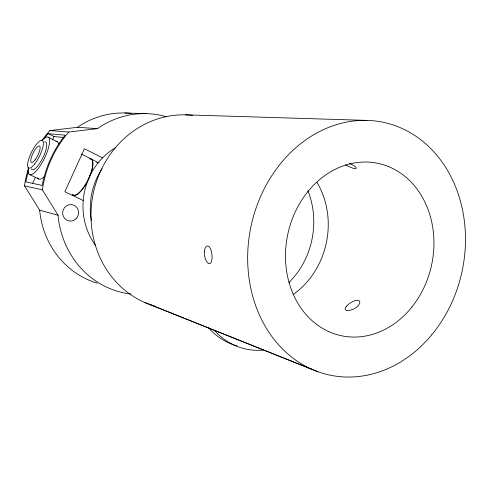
<?xml version="1.0" encoding="UTF-8"?>
<svg xmlns="http://www.w3.org/2000/svg" width="490" height="490" viewBox="0 0 490 490"><rect width="100%" height="100%" fill="white"/><g stroke="black" fill="none" stroke-linecap="round" stroke-linejoin="round"><path stroke-width="0.73" d="M204.385 251.284L204.336 251.805A8.943 3.7 81.8 0 0 205.494 259.284L205.678 259.749A8.943 3.602 77.9 0 0 211.453 261.58L211.564 261.207A8.943 3.7 81.8 0 0 211.833 254.096L211.747 253.532A8.949 3.785 85.7 0 0 208.03 246.011A8.949 3.785 85.7 0 0 204.379 251.278M97.283 283.202A86.889 81.646 -79.9 0 1 39.929 212.844L39.678 210.173L24.5 185.833L25.125 181.747A102.539 96.377 -79.9 0 1 28.389 168.695M130.897 294.043A90.681 84.36 -79.5 0 1 58.334 218.044L58.077 215.257L42.385 189.851L43.04 185.581A107.016 99.586 -79.5 0 1 66.076 135.234L68.827 132.037L97.492 128.625L99.697 127.088A90.681 84.36 -79.5 0 1 166.655 116.828M32.53 183.536L35.378 177.319M52.485 140.011L54.065 136.557L63.902 137.463M97.492 128.625L77.53 127.308L49.882 130.548L47.236 133.611A102.539 96.377 -79.9 0 0 42.379 140.085M28.487 170.979A102.722 96.512 -79.9 0 0 25.872 181.906L42.232 185.404A106.814 99.446 -79.5 0 1 65.219 135.16L48.02 133.678A102.722 96.512 -79.9 0 0 44.008 138.952M77.53 127.308L79.656 125.838A86.889 81.646 -79.9 0 1 131.4 113.441M124.772 112.982L146.418 113.649M185.502 114.844L366.894 120.399M49.882 130.548L68.827 132.037M96.555 162.349L98.76 162.656M24.5 185.833L42.385 189.851M39.678 210.173L58.077 215.257M144.372 302.318L311.671 369.221M149.609 304.419L318.041 371.769M29.486 174.52L38.716 178.936M83.239 200.532L64.852 191.743L84.427 148.746L102.569 157.884M81.469 154.142L90.828 158.827M91.005 159.011L99.035 163.029M48.112 133.568L54.065 136.557M48.063 137.114L57.214 141.696M55.842 141.555A20.794 6.217 -63.8 0 1 58.714 144.397M44.731 176.278A20.794 6.217 -63.8 0 1 37.81 177.864M44.639 141.916A15.404 4.49 -63.7 0 1 42.777 157.964A15.404 4.49 -63.7 0 1 31.268 168.842M42.048 140.165A20.886 6.088 -63.7 0 1 49.184 144.875A20.886 6.088 -63.7 0 1 36.223 170.967A20.886 6.088 -63.7 0 1 28.383 167.672M89.578 158.821A20.096 6.584 -63.8 0 1 92.053 159.991M92.414 160.769A20.096 6.584 -63.8 0 1 85.989 183.811A20.096 6.584 -63.8 0 1 72.594 194.548M90.123 158.699A20.194 6.615 -63.8 0 1 87.863 180.436A20.194 6.615 -63.8 0 1 72.244 194.242M237.074 345.922A73.959 64.735 -74.1 0 1 208.317 327.485M263.05 350.105A74.651 65.145 -74.1 0 1 214.755 330.75M95.74 245.698A65.182 60.619 -79.5 0 1 83.129 201.702L83.521 197.513A65.182 60.619 -79.5 0 1 100.524 160.016L103.365 157.051A65.182 60.619 -79.5 0 1 115.646 147.643M91.373 220.335A66.211 61.342 -79.3 0 1 90.436 203.387L90.84 199.13A66.211 61.342 -79.3 0 1 102.098 168.756M307.892 190.794A78.063 69.127 -78.5 0 1 288.867 282.638M316.999 182.366A78.878 69.353 -78.4 0 1 293.24 294.435M154.956 306.146A97.522 89.082 -79 0 1 91.673 227.464L91.134 221.162A97.522 89.082 -79 0 1 192.546 115.328M349.444 163.476A8.428 1.36 22.1 0 1 353.119 165.179A8.434 1.629 25.3 0 1 355.936 167.341L356.065 167.519A8.41 1.887 28.5 0 1 349.205 166.661L348.733 166.441A8.434 1.629 25.3 0 1 345.487 164.818M346.43 306.324L346.185 306.624A8.287 3.289 -26.4 0 0 345.744 310.048L345.946 310.17A8.183 3.05 -22.8 0 0 347.33 310.525L347.68 310.544A8.22 3.265 -26.4 0 0 354.344 308.663L354.791 308.406A8.238 3.454 -30 0 0 358.221 305.65L358.496 305.313A8.226 3.626 -33.7 0 0 359.734 301.693L359.654 301.466A8.214 3.785 -37.5 0 0 355.599 300.511L355.189 300.615A8.281 3.651 -33.7 0 0 349.94 303.243L349.523 303.531A8.238 3.454 -30 0 0 346.442 306.336M35.09 159.85A9.151 2.64 -63.7 0 0 39.696 146.118A9.151 2.64 -63.7 0 0 31.593 156.629A9.151 2.64 -63.7 0 0 35.09 159.85M34.717 163.929A15.429 4.453 -63.7 0 0 42.691 140.655A15.429 4.453 -63.7 0 0 29.063 158.056A15.429 4.453 -63.7 0 0 34.717 163.929M75.901 218.871A8.281 7.95 -74.3 0 0 73.157 204.918A8.281 7.95 -74.3 0 0 62.8 214.608A8.281 7.95 -74.3 0 0 75.901 218.871M431.819 334.731A129.195 107.904 -78 0 0 387.174 123.211A129.195 107.904 -78 0 0 250.764 288.194A129.195 107.904 -78 0 0 431.819 334.731M411.906 307.028A88.114 73.531 -77.9 0 0 379.291 163.636A88.114 73.531 -77.9 0 0 287.9 277.959A88.114 73.531 -77.9 0 0 411.906 307.028"/></g></svg>
